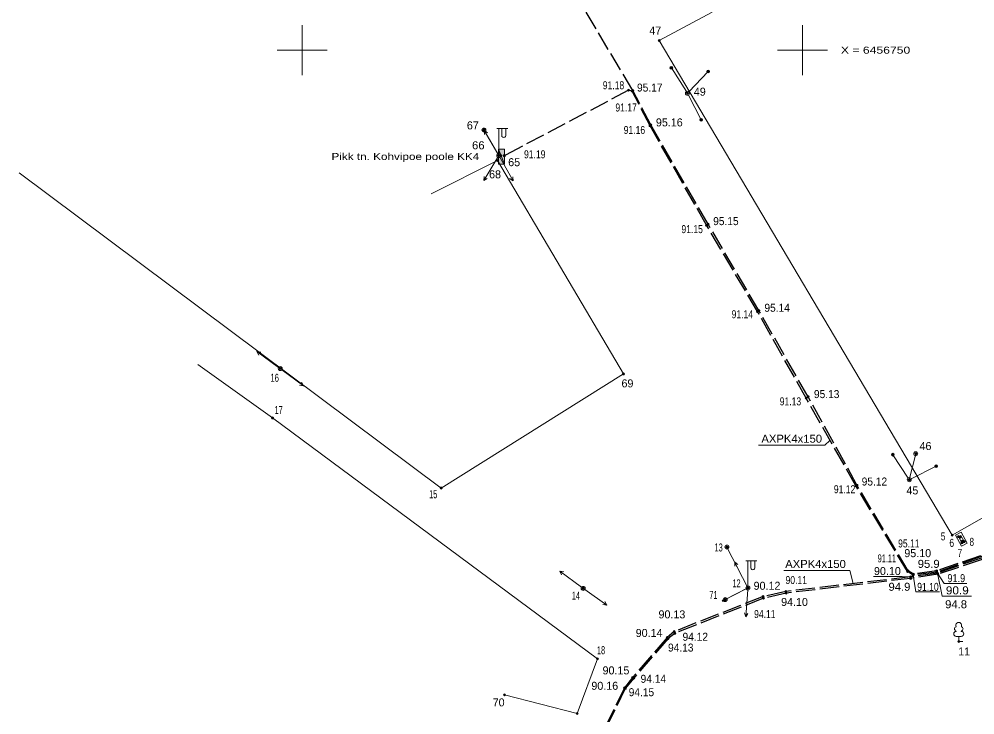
# Model space of a CAD drawing. Extents: x 641822 to 642020, y 6456596 to 6456802.
# Drawn here: x 641821.7 to 641917.2, y 6456683.6 to 6456753.1 of the extents above; entities that cross this region are included whole.
import ezdxf
from ezdxf.enums import TextEntityAlignment as Align

# ---------------------------------------------------------------- set-up
doc = ezdxf.new("R2010")
doc.units = 0
doc.header["$LTSCALE"] = 0.32
doc.header["$PDMODE"] = 32
doc.header["$PDSIZE"] = 0.16
doc.linetypes.add('LONG_DASHED', pattern=[7.5, 6, -1.5])
for name, color, linetype, lineweight in [('10', 7, 'Continuous', 13), ('11', 7, 'Continuous', 13), ('12', 7, 'Continuous', 13), ('13', 7, 'Continuous', 13), ('21', 7, 'Continuous', 13), ('27', 7, 'Continuous', 13), ('28', 7, 'Continuous', 13), ('48', 7, 'Continuous', 13), ('49', 7, 'Continuous', 13), ('54', 7, 'Continuous', 13), ('57', 7, 'Continuous', 13), ('61', 7, 'Continuous', 13), ('7', 7, 'Continuous', 13)]:
    doc.layers.add(name, color=color, linetype=linetype, lineweight=lineweight)
doc.layers.add('62', color=7, linetype='Continuous')

msp = doc.modelspace()

# ---------------------------------------------------------------- hatches: boundary and pattern name
at = {"layer": '27'}
for points in [[(641869.64, 6456740.12), (641870.24, 6456740.12), (641870.24, 6456738.62)], [(641869.64, 6456740.12), (641870.24, 6456738.62), (641869.64, 6456738.62)]]:
    msp.add_hatch(color=256, dxfattribs=at).paths.add_polyline_path(points)
at = {"layer": '54'}
for points in [[(641885.8, 6456750.96, 1), (641885.6, 6456750.96, 1)], [(641882.73, 6456745.99, 1), (641882.53, 6456745.99, 1)], [(641883.08, 6456745.9, 1), (641882.88, 6456745.9, 1)], [(641883.16, 6456745.96, 1), (641882.96, 6456745.96, 1)], [(641888.61, 6456745.69, 1), (641888.41, 6456745.69, 1)], [(641884.94, 6456742.52, 1), (641884.74, 6456742.52, 1)], [(641868.27, 6456742.02, 1), (641868.07, 6456742.02, 1)], [(641884.87, 6456742.43, 1), (641884.67, 6456742.43, 1)], [(641869.62, 6456738.97, 1), (641869.42, 6456738.97, 1)], [(641869.75, 6456739.46, 1), (641869.55, 6456739.46, 1)], [(641869.95, 6456739.46, 1), (641869.75, 6456739.46, 1)], [(641870.31, 6456739.45, 1), (641870.11, 6456739.45, 1)], [(641890.53, 6456732.49, 1), (641890.33, 6456732.49, 1)], [(641890.68, 6456732.6, 1), (641890.48, 6456732.6, 1)], [(641895.62, 6456723.86, 1), (641895.42, 6456723.86, 1)], [(641895.75, 6456723.96, 1), (641895.55, 6456723.96, 1)], [(641847.92, 6456718.17, 1), (641847.72, 6456718.17, 1)], [(641882.21, 6456717.63, 1), (641882.01, 6456717.63, 1)], [(641900.47, 6456715.21, 1), (641900.27, 6456715.21, 1)], [(641900.66, 6456715.36, 1), (641900.46, 6456715.36, 1)], [(641847.16, 6456713.23, 1), (641846.96, 6456713.23, 1)], [(641911.42, 6456709.65, 1), (641911.22, 6456709.65, 1)], [(641864.01, 6456706.23, 1), (641863.81, 6456706.23, 1)], [(641905.44, 6456706.45, 1), (641905.24, 6456706.45, 1)], [(641905.55, 6456706.52, 1), (641905.35, 6456706.52, 1)], [(641910.78, 6456707.06, 1), (641910.58, 6456707.06, 1)], [(641915.06, 6456701.51, 1), (641914.86, 6456701.51, 1)], [(641915.7, 6456701.37, 1), (641915.5, 6456701.37, 1)], [(641916.04, 6456700.75, 1), (641915.84, 6456700.75, 1)], [(641916.27, 6456700.87, 1), (641916.07, 6456700.87, 1)], [(641892.56, 6456700.33, 1), (641892.36, 6456700.33, 1)], [(641910.59, 6456697.88, 1), (641910.39, 6456697.88, 1)], [(641910.67, 6456697.95, 1), (641910.47, 6456697.95, 1)], [(641911.19, 6456697.62, 1), (641910.99, 6456697.62, 1)], [(641913.51, 6456697.95, 1), (641913.31, 6456697.95, 1)], [(641913.54, 6456697.82, 1), (641913.34, 6456697.82, 1)], [(641913.58, 6456697.73, 1), (641913.38, 6456697.73, 1)], [(641913.63, 6456697.61, 1), (641913.43, 6456697.61, 1)], [(641910.89, 6456697.34, 1), (641910.69, 6456697.34, 1)], [(641910.91, 6456697.2, 1), (641910.71, 6456697.2, 1)], [(641911.15, 6456697.51, 1), (641910.95, 6456697.51, 1)], [(641878.19, 6456696.2, 1), (641877.99, 6456696.2, 1)], [(641894.65, 6456696.25, 1), (641894.45, 6456696.25, 1)], [(641898.43, 6456695.89, 1), (641898.23, 6456695.89, 1)], [(641898.47, 6456695.72, 1), (641898.27, 6456695.72, 1)], [(641892.38, 6456695.08, 1), (641892.18, 6456695.08, 1)], [(641896.16, 6456695.38, 1), (641895.96, 6456695.38, 1)], [(641896.2, 6456695.21, 1), (641896, 6456695.21, 1)], [(641887.29, 6456691.88, 1), (641887.09, 6456691.88, 1)], [(641886.58, 6456691.29, 1), (641886.38, 6456691.29, 1)], [(641886.67, 6456691.18, 1), (641886.47, 6456691.18, 1)], [(641887.35, 6456691.7, 1), (641887.15, 6456691.7, 1)], [(641915.72, 6456690.9, 1), (641915.52, 6456690.9, 1)], [(641879.62, 6456689.16, 1), (641879.42, 6456689.16, 1)], [(641883.13, 6456687.29, 1), (641882.93, 6456687.29, 1)], [(641883.24, 6456687.23, 1), (641883.04, 6456687.23, 1)], [(641882.32, 6456686.24, 1), (641882.12, 6456686.24, 1)], [(641882.4, 6456686.18, 1), (641882.2, 6456686.18, 1)], [(641870.32, 6456685.55, 1), (641870.12, 6456685.55, 1)], [(641877.6, 6456683.69, 1), (641877.4, 6456683.69, 1)]]:
    msp.add_hatch(color=256, dxfattribs=at).paths.add_polyline_path(points)

# ---------------------------------------------------------------- linework, layer by layer
at = {"layer": '10'}
for p, q in [((641915.37, 6456691.93), (641915.37, 6456691.9)), ((641915.87, 6456691.4), (641915.37, 6456691.4)), ((641915.87, 6456691.93), (641915.87, 6456691.9))]:
    msp.add_line(p, q, dxfattribs=at)
msp.add_lwpolyline([(641916.02, 6456690.9), (641915.62, 6456690.9), (641915.62, 6456691.4)], dxfattribs=at)
for centre, radius, start, end in [((641915.42, 6456692.15), 0.2236, 105.2441, 257.07903), ((641915.62, 6456692.5), 0.2915, 332.5799, 207.4201), ((641915.82, 6456692.15), 0.2236, 282.92097, 74.7559), ((641915.37, 6456691.65), 0.25, 90.00001, 270), ((641915.87, 6456691.65), 0.25, 270, 89.99999)]:
    msp.add_arc(centre, radius, start, end, dxfattribs=at)
at = {"layer": '11'}
for p, q in [((641869.45, 6456742.16), (641870.55, 6456742.16)), ((641869.65, 6456742.16), (641869.65, 6456739.66)), ((641869.95, 6456742.16), (641869.95, 6456741.46)), ((641870.35, 6456742.16), (641870.35, 6456741.46)), ((641894.35, 6456698.95), (641895.45, 6456698.95)), ((641894.55, 6456698.95), (641894.55, 6456696.45)), ((641894.85, 6456698.95), (641894.85, 6456698.25)), ((641895.25, 6456698.95), (641895.25, 6456698.25))]:
    msp.add_line(p, q, dxfattribs=at)
for centre, radius in [((641868.17, 6456742.02), 0.1993), ((641869.65, 6456739.46), 0.2), ((641894.55, 6456696.25), 0.2)]:
    msp.add_circle(centre, radius, dxfattribs=at)
for centre in [(641870.15, 6456741.4598), (641895.05, 6456698.2498)]:
    msp.add_arc(centre, 0.2, 179.93931, 0.0607, dxfattribs=at)
at = {"layer": '12'}
for p, q in [((641868.17, 6456742.02), (641869.65, 6456739.46)), ((641869.55, 6456739.63), (641868.19, 6456741.97)), ((641869.55, 6456739.29), (641868.17, 6456736.97)), ((641869.75, 6456739.29), (641871.08, 6456736.93)), ((641847.66, 6456718.29), (641845.48, 6456719.88)), ((641847.98, 6456718.05), (641850.14, 6456716.44)), ((641894.55, 6456696.25), (641892.46, 6456700.33)), ((641894.46, 6456696.43), (641893.23, 6456698.83)), ((641877.93, 6456696.32), (641875.75, 6456697.92)), ((641878.25, 6456696.08), (641880.45, 6456694.51)), ((641894.37, 6456696.16), (641891.98, 6456694.91)), ((641894.54, 6456696.05), (641894.35, 6456693.36))]:
    msp.add_line(p, q, dxfattribs=at)
for points in [[(641868.22, 6456741.57), (641868.19, 6456741.97), (641868.54, 6456741.74)], [(641868.51, 6456737.18), (641868.17, 6456736.97), (641868.2, 6456737.38)], [(641871.06, 6456737.34), (641871.08, 6456736.93), (641870.74, 6456737.17)], [(641845.67, 6456719.52), (641845.48, 6456719.88), (641845.88, 6456719.81)], [(641849.96, 6456716.8), (641850.14, 6456716.44), (641849.74, 6456716.51)], [(641893.23, 6456698.43), (641893.23, 6456698.83), (641893.56, 6456698.58)], [(641875.94, 6456697.56), (641875.75, 6456697.92), (641876.16, 6456697.84)], [(641880.26, 6456694.87), (641880.45, 6456694.51), (641880.04, 6456694.58)], [(641892.38, 6456694.91), (641891.98, 6456694.91), (641892.22, 6456695.24)], [(641894.56, 6456693.7), (641894.35, 6456693.36), (641894.2, 6456693.74)]]:
    msp.add_lwpolyline(points, dxfattribs=at)
for centre, radius in [((641869.65, 6456739.46), 0.2), ((641869.65, 6456739.46), 0.2), ((641869.65, 6456739.46), 0.2), ((641847.82, 6456718.17), 0.2), ((641847.82, 6456718.17), 0.2), ((641892.46, 6456700.33), 0.1998), ((641878.09, 6456696.2), 0.2), ((641878.09, 6456696.2), 0.2), ((641894.55, 6456696.25), 0.2), ((641894.55, 6456696.25), 0.2), ((641894.55, 6456696.25), 0.2)]:
    msp.add_circle(centre, radius, dxfattribs=at)
at = {"layer": '13'}
for p, q in [((641888.4, 6456745.86), (641886.9, 6456748.22)), ((641888.65, 6456745.84), (641890.57, 6456747.87)), ((641888.6, 6456745.51), (641889.89, 6456743.03)), ((641910.57, 6456707.23), (641909.03, 6456709.56)), ((641911.32, 6456709.65), (641910.68, 6456707.06)), ((641910.86, 6456707.15), (641913.36, 6456708.41))]:
    msp.add_line(p, q, dxfattribs=at)
for centre, radius in [((641886.9001, 6456748.2214), 0.1361), ((641886.9001, 6456748.2214), 0.1207), ((641886.9001, 6456748.2214), 0.1039), ((641886.9001, 6456748.2214), 0.0901), ((641886.9001, 6456748.2214), 0.0749), ((641886.9001, 6456748.2214), 0.0614), ((641886.9001, 6456748.2214), 0.0497), ((641886.9001, 6456748.2214), 0.0348), ((641886.9001, 6456748.2214), 0.0235), ((641886.9001, 6456748.2214), 0.0132), ((641886.9001, 6456748.2214), 0.00782), ((641890.5682, 6456747.8726), 0.1361), ((641890.5682, 6456747.8726), 0.1207), ((641890.5682, 6456747.8726), 0.1039), ((641890.5682, 6456747.8726), 0.0901), ((641890.5682, 6456747.8726), 0.0749), ((641890.5682, 6456747.8726), 0.0614), ((641890.5682, 6456747.8726), 0.0497), ((641890.5682, 6456747.8726), 0.0348), ((641890.5682, 6456747.8726), 0.0235), ((641890.5682, 6456747.8726), 0.0132), ((641890.5682, 6456747.8726), 0.00782), ((641888.51, 6456745.69), 0.2), ((641888.51, 6456745.69), 0.2), ((641888.51, 6456745.69), 0.2), ((641889.8922, 6456743.0274), 0.1361), ((641889.8922, 6456743.0274), 0.1207), ((641889.8922, 6456743.0274), 0.1039), ((641889.8922, 6456743.0274), 0.0901), ((641889.8922, 6456743.0274), 0.0749), ((641889.8922, 6456743.0274), 0.0614), ((641889.8922, 6456743.0274), 0.0497), ((641889.8922, 6456743.0274), 0.0348), ((641889.8922, 6456743.0274), 0.0235), ((641889.8922, 6456743.0274), 0.0132), ((641889.8922, 6456743.0274), 0.00782), ((641909.0268, 6456709.5634), 0.1361), ((641909.0268, 6456709.5634), 0.1207), ((641909.0268, 6456709.5634), 0.1039), ((641909.0268, 6456709.5634), 0.0901), ((641909.0268, 6456709.5634), 0.0749), ((641909.0268, 6456709.5634), 0.0614), ((641909.0268, 6456709.5634), 0.0497), ((641909.0268, 6456709.5634), 0.0348), ((641909.0268, 6456709.5634), 0.0235), ((641909.0268, 6456709.5634), 0.0132), ((641909.0268, 6456709.5634), 0.00782), ((641911.32, 6456709.65), 0.1985), ((641913.3593, 6456708.4096), 0.1361), ((641913.3593, 6456708.4096), 0.1207), ((641913.3593, 6456708.4096), 0.1039), ((641913.3593, 6456708.4096), 0.0901), ((641913.3593, 6456708.4096), 0.0749), ((641913.3593, 6456708.4096), 0.0614), ((641913.3593, 6456708.4096), 0.0497), ((641913.3593, 6456708.4096), 0.0348), ((641913.3593, 6456708.4096), 0.0235), ((641913.3593, 6456708.4096), 0.0132), ((641913.3593, 6456708.4096), 0.00782), ((641910.68, 6456707.06), 0.2), ((641910.68, 6456707.06), 0.2)]:
    msp.add_circle(centre, radius, dxfattribs=at)
at = {"layer": '21', "linetype": 'LONG_DASHED', "lineweight": 25}
for points in [[(641917.79, 6456699.45), (641913.41, 6456697.95), (641911.09, 6456697.62), (641910.57, 6456697.95), (641905.45, 6456706.52), (641900.56, 6456715.36), (641895.65, 6456723.96), (641890.58, 6456732.6), (641884.84, 6456742.52), (641883.06, 6456745.96), (641877.78, 6456754.82), (641872.68, 6456763.63), (641871.92, 6456765.23), (641871.96, 6456766.23), (641873.75, 6456772.12), (641875.61, 6456774.71), (641875.48, 6456775.46), (641872.11, 6456782.06)], [(641955.02, 6456719.62), (641954.18, 6456720.71), (641953.66, 6456720.75), (641944.44, 6456715.43), (641936.14, 6456710.09), (641927.7, 6456704.3), (641920.88, 6456700.31), (641917.8, 6456699.35), (641913.44, 6456697.82), (641911.05, 6456697.51), (641910.49, 6456697.88), (641905.34, 6456706.45), (641900.37, 6456715.21), (641895.52, 6456723.86), (641890.43, 6456732.49), (641884.77, 6456742.43), (641882.98, 6456745.9), (641882.63, 6456745.99), (641870.21, 6456739.45)], [(641954.94, 6456719.57), (641954.14, 6456720.64), (641953.74, 6456720.74), (641944.39, 6456715.1), (641936.19, 6456710.01), (641927.77, 6456704.2), (641920.95, 6456700.11), (641917.86, 6456699.23), (641913.48, 6456697.73), (641910.79, 6456697.34), (641898.33, 6456695.89), (641896.06, 6456695.38), (641887.19, 6456691.88), (641886.48, 6456691.29), (641883.03, 6456687.29), (641882.22, 6456686.24), (641877.48, 6456676.71), (641878.54, 6456675.22)], [(641954.87, 6456719.53), (641954.09, 6456720.56), (641953.84, 6456720.69), (641944.45, 6456715.16), (641936.25, 6456709.95), (641927.85, 6456704.07), (641917.87, 6456699.04), (641913.53, 6456697.61), (641910.81, 6456697.2), (641898.37, 6456695.72), (641896.1, 6456695.21), (641887.25, 6456691.7), (641886.57, 6456691.18), (641883.14, 6456687.23), (641882.3, 6456686.18), (641877.7, 6456676.82)]]:
    msp.add_lwpolyline(points, dxfattribs=at)
at = {"layer": '21'}
for points in [[(641895.61, 6456710.5), (641902.23, 6456710.5), (641902.74, 6456710.98)], [(641898.14, 6456697.97), (641904.75, 6456697.97), (641905.06, 6456696.69)]]:
    msp.add_lwpolyline(points, dxfattribs=at)
at = {"layer": '27'}
for points in [[(641869.64, 6456740.12), (641870.24, 6456740.12), (641870.24, 6456738.62)], [(641869.64, 6456740.12), (641870.24, 6456738.62), (641869.64, 6456738.62)]]:
    msp.add_lwpolyline(points, close=True, dxfattribs=at)
at = {"layer": '28'}
msp.add_line((641847.06, 6456713.23), (641839.59, 6456718.57), dxfattribs=at)
for points in [[(641890.98, 6456753.81), (641885.7, 6456750.96), (641914.96, 6456701.51)], [(641862.91, 6456735.65), (641869.52, 6456738.97), (641882.11, 6456717.63)], [(641882.11, 6456717.63), (641863.91, 6456706.23), (641821.73, 6456737.74)], [(641962.77, 6456716.36), (641957.66, 6456725.17), (641940.47, 6456716.02), (641914.96, 6456701.51)], [(641847.06, 6456713.23), (641879.52, 6456689.16), (641877.5, 6456683.69), (641870.22, 6456685.55)]]:
    msp.add_lwpolyline(points, dxfattribs=at)
at = {"layer": '48'}
msp.add_line((641892.28, 6456695.08), (641894.55, 6456696.25), dxfattribs=at)
msp.add_circle((641892.28, 6456695.08), 0.1998, dxfattribs=at)
at = {"layer": '49'}
for points in [[(641916.17, 6456700.87), (641915.83, 6456701.49), (641915.6, 6456701.37)], [(641915.6, 6456701.37), (641915.94, 6456700.75), (641916.17, 6456700.87)]]:
    msp.add_lwpolyline(points, dxfattribs=at)
at = {"layer": '54'}
for centre in [(641885.7, 6456750.96), (641882.63, 6456745.99), (641882.98, 6456745.9), (641883.06, 6456745.96), (641888.51, 6456745.69), (641884.84, 6456742.52), (641868.17, 6456742.02), (641884.77, 6456742.43), (641869.52, 6456738.97), (641869.65, 6456739.46), (641869.85, 6456739.46), (641870.21, 6456739.45), (641890.43, 6456732.49), (641890.58, 6456732.6), (641895.52, 6456723.86), (641895.65, 6456723.96), (641847.82, 6456718.17), (641882.11, 6456717.63), (641900.37, 6456715.21), (641900.56, 6456715.36), (641847.06, 6456713.23), (641911.32, 6456709.65), (641863.91, 6456706.23), (641905.34, 6456706.45), (641905.45, 6456706.52), (641910.68, 6456707.06), (641914.96, 6456701.51), (641915.6, 6456701.37), (641915.94, 6456700.75), (641916.17, 6456700.87), (641892.46, 6456700.33), (641910.49, 6456697.88), (641910.57, 6456697.95), (641911.09, 6456697.62), (641913.41, 6456697.95), (641913.44, 6456697.82), (641913.48, 6456697.73), (641913.53, 6456697.61), (641910.79, 6456697.34), (641910.81, 6456697.2), (641911.05, 6456697.51), (641878.09, 6456696.2), (641894.55, 6456696.25), (641898.33, 6456695.89), (641898.37, 6456695.72), (641892.28, 6456695.08), (641896.06, 6456695.38), (641896.1, 6456695.21), (641887.19, 6456691.88), (641886.48, 6456691.29), (641886.57, 6456691.18), (641887.25, 6456691.7), (641915.62, 6456690.9), (641879.52, 6456689.16), (641883.03, 6456687.29), (641883.14, 6456687.23), (641882.22, 6456686.24), (641882.3, 6456686.18), (641870.22, 6456685.55), (641877.5, 6456683.69)]:
    msp.add_circle(centre, 0.1, dxfattribs=at)
for p in [(641885.7, 6456750.96), (641882.63, 6456745.99), (641882.98, 6456745.9), (641883.06, 6456745.96), (641888.51, 6456745.69), (641884.84, 6456742.52), (641868.17, 6456742.02), (641884.77, 6456742.43), (641869.52, 6456738.97), (641869.65, 6456739.46), (641869.85, 6456739.46), (641870.21, 6456739.45), (641890.43, 6456732.49), (641890.58, 6456732.6), (641895.52, 6456723.86), (641895.65, 6456723.96), (641847.82, 6456718.17), (641882.11, 6456717.63), (641900.37, 6456715.21), (641900.56, 6456715.36), (641847.06, 6456713.23), (641911.32, 6456709.65), (641863.91, 6456706.23), (641905.34, 6456706.45), (641905.45, 6456706.52), (641910.68, 6456707.06), (641914.96, 6456701.51), (641915.6, 6456701.37), (641915.94, 6456700.75), (641916.17, 6456700.87), (641892.46, 6456700.33), (641910.49, 6456697.88), (641910.57, 6456697.95), (641911.09, 6456697.62), (641913.41, 6456697.95), (641913.44, 6456697.82), (641913.48, 6456697.73), (641913.53, 6456697.61), (641910.79, 6456697.34), (641910.81, 6456697.2), (641911.05, 6456697.51), (641878.09, 6456696.2), (641894.55, 6456696.25), (641898.33, 6456695.89), (641898.37, 6456695.72), (641892.28, 6456695.08), (641896.06, 6456695.38), (641896.1, 6456695.21), (641887.19, 6456691.88), (641886.48, 6456691.29), (641886.57, 6456691.18), (641887.25, 6456691.7), (641915.62, 6456690.9), (641879.52, 6456689.16), (641883.03, 6456687.29), (641883.14, 6456687.23), (641882.22, 6456686.24), (641882.3, 6456686.18), (641870.22, 6456685.55), (641877.5, 6456683.69)]:
    msp.add_point(p, dxfattribs=at)
at = {"layer": '57'}
for points in [[(641916.42, 6456696.69), (641914.16, 6456696.69), (641913.44, 6456697.82)], [(641916.88, 6456695.41), (641913.96, 6456695.41), (641913.48, 6456697.73)], [(641907.1, 6456697.37), (641909.97, 6456697.37), (641910.79, 6456697.34)], [(641913.68, 6456695.84), (641911.34, 6456695.84), (641911.05, 6456697.51)]]:
    msp.add_lwpolyline(points, dxfattribs=at)
at = {"layer": '61'}
for p, q in [((641850, 6456752.5), (641850, 6456747.5)), ((641900, 6456752.5), (641900, 6456747.5)), ((641847.5, 6456750), (641852.5, 6456750)), ((641897.5, 6456750), (641902.5, 6456750))]:
    msp.add_line(p, q, dxfattribs=at)
at = {"layer": '7'}
msp.add_lwpolyline([(641915.86, 6456701.82), (641916.45, 6456700.72), (641915.89, 6456700.42), (641915.31, 6456701.52)], close=True, dxfattribs=at)
for centre, radius in [((641915.7677, 6456701.3168), 0.1), ((641915.7677, 6456701.3168), 0.09), ((641915.7677, 6456701.3168), 0.08), ((641915.7677, 6456701.3168), 0.07), ((641915.7677, 6456701.3168), 0.06), ((641915.7677, 6456701.3168), 0.05), ((641915.7677, 6456701.3168), 0.04), ((641915.7677, 6456701.3168), 0.03), ((641915.7677, 6456701.3168), 0.02), ((641915.9788, 6456700.9194), 0.1), ((641915.9788, 6456700.9194), 0.09), ((641915.9788, 6456700.9194), 0.08), ((641915.9788, 6456700.9194), 0.07), ((641915.9788, 6456700.9194), 0.06), ((641915.9788, 6456700.9194), 0.05), ((641915.9788, 6456700.9194), 0.04), ((641915.9788, 6456700.9194), 0.03), ((641915.9788, 6456700.9194), 0.02)]:
    msp.add_circle(centre, radius, dxfattribs=at)

# ---------------------------------------------------------------- texts
at = {"layer": '21', "width": 1.05}
for p in [(641895.9, 6456710.76), (641898.28, 6456698.24)]:
    msp.add_text('AXPK4x150', height=0.8, dxfattribs=at).set_placement(p)
at = {"layer": '49'}
for s, width, p in [('91.18', 0.8, (641880.05, 6456746.09)), ('95.17', 0.95, (641883.47, 6456745.86)), ('91.17', 0.8, (641881.31, 6456743.87)), ('91.16', 0.8, (641882.14, 6456741.62)), ('91.19', 0.8, (641872.18, 6456739.19)), ('95.15', 0.95, (641891.08, 6456732.51)), ('91.15', 0.8, (641887.91, 6456731.71)), ('95.14', 0.95, (641896.2, 6456723.85)), ('91.14', 0.8, (641892.92, 6456723.2)), ('95.13', 0.95, (641901.15, 6456715.22)), ('91.13', 0.8, (641897.73, 6456714.49)), ('95.12', 0.95, (641905.92, 6456706.48)), ('91.12', 0.8, (641903.14, 6456705.71)), ('95.11', 0.8, (641909.56, 6456700.29)), ('91.11', 0.6, (641907.52, 6456698.8)), ('95.9', 1.05, (641911.52, 6456698.25)), ('90.11', 0.8, (641898.31, 6456696.63)), ('94.9', 1.05, (641908.6, 6456695.96)), ('91.10', 0.8, (641911.47, 6456695.95)), ('91.9', 0.85, (641914.49, 6456696.82)), ('90.9', 1.1, (641914.33, 6456695.6)), ('94.8', 1.05, (641914.26, 6456694.21)), ('94.11', 0.8, (641895.17, 6456693.23)), ('94.12', 0.95, (641888.02, 6456690.96)), ('94.13', 0.95, (641886.57, 6456689.88)), ('94.14', 0.95, (641883.83, 6456686.76)), ('94.15', 0.95, (641882.64, 6456685.42))]:
    msp.add_text(s, height=0.8, dxfattribs=dict(at, width=width)).set_placement(p)
for s, p in [('95.16', (641885.36, 6456742.38)), ('95.10', (641910.18, 6456699.32)), ('90.10', (641907.15, 6456697.53)), ('90.12', (641895.12, 6456696.06)), ('94.10', (641897.87, 6456694.44)), ('90.13', (641885.62, 6456693.2)), ('90.14', (641883.34, 6456691.34)), ('90.15', (641880.03, 6456687.6)), ('90.16', (641878.91, 6456686.06))]:
    msp.add_text(s, height=0.8, dxfattribs=at).set_placement(p)
at = {"layer": '57', "width": 1.3}
msp.add_text(' X = 6456750', height=0.7, dxfattribs=at).set_placement((641903.5, 6456749.65))
at = {"layer": '57', "width": 1.25}
msp.add_text('Pikk tn. Kohvipoe poole KK4', height=0.7, dxfattribs=at).set_placement((641860.325, 6456739.02), align=Align.CENTER)
at = {"layer": '62'}
for s, p in [('47', (641884.7, 6456751.56)), ('49', (641889.15, 6456745.45)), ('67', (641866.47, 6456742.08)), ('65', (641870.6, 6456738.4)), ('68', (641868.69, 6456737.19)), ('69', (641881.92, 6456716.29)), ('46', (641911.7, 6456710.03)), ('45', (641910.39, 6456705.59)), ('11', (641915.56, 6456689.49)), ('70', (641869.05, 6456684.4))]:
    msp.add_text(s, height=0.8, dxfattribs=at).set_placement(p)
for s, width, p in [('66', 1.05, (641866.99, 6456740.09)), ('16', 0.65, (641846.85, 6456716.85)), ('17', 0.6, (641847.26, 6456713.63)), ('15', 0.6, (641862.7, 6456705.21)), ('5', 0.75, (641913.83, 6456701)), ('13', 0.6, (641891.22, 6456699.89)), ('6', 0.8, (641914.68, 6456700.35)), ('8', 0.75, (641916.7, 6456700.45)), ('7', 0.75, (641915.51, 6456699.34)), ('12', 0.6, (641893.01, 6456696.3)), ('14', 0.6, (641876.96, 6456695.08)), ('71', 0.6, (641890.7, 6456695.14)), ('18', 0.6, (641879.47, 6456689.62))]:
    msp.add_text(s, height=0.8, dxfattribs=dict(at, width=width)).set_placement(p)

doc.saveas('drawing.dxf')
